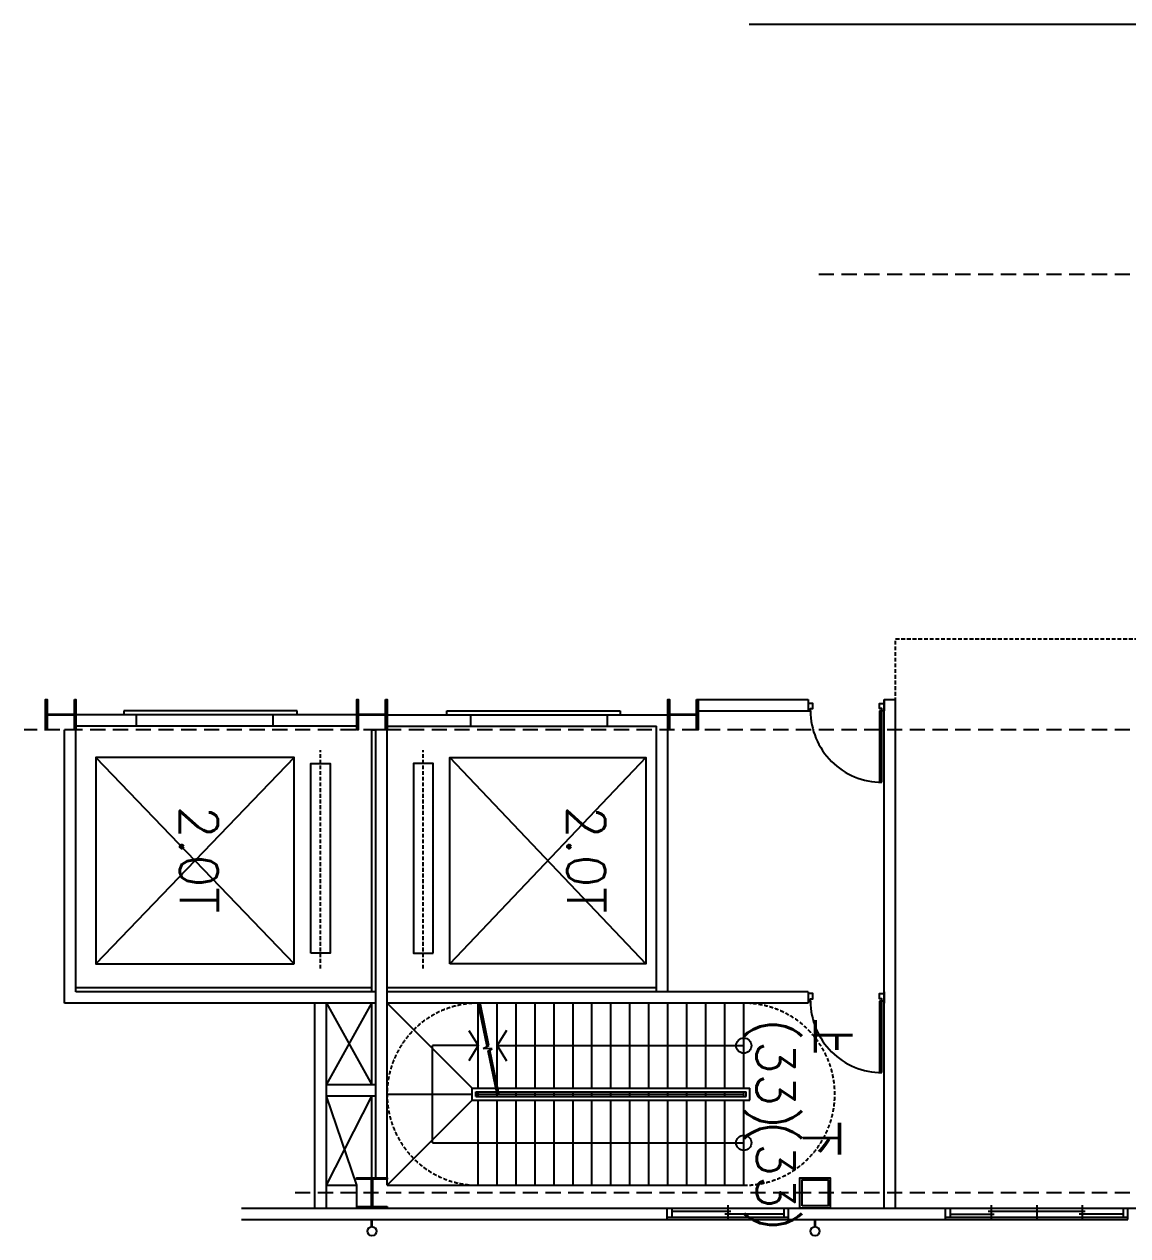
# Model space of a CAD drawing. Extents: x 0 to 210250, y -124674 to 148500.
# Drawn here: x 158675 to 173217, y -75421 to -59459 of the extents above; entities that cross this region are included whole.
import ezdxf

# ---------------------------------------------------------------- set-up
doc = ezdxf.new("R2010")
doc.units = 0
doc.header["$LTSCALE"] = 400
for name, pattern in [('CEN', [17, 15, -1, 0, -1]), ('HIDDEN2', [0.1875, 0.125, -0.0625]), ('HIDDENX2', [0.75, 0.5, -0.25]), ('PHANTOM', [25, 20, -1, 1, -1, 1, -1])]:
    doc.linetypes.add(name, pattern=pattern)
for name, color, linetype in [('CENTER', 6, 'CEN'), ('COLUMN', 1, 'CONTINUOUS'), ('DE-DOOR', 5, 'CONTINUOUS'), ('DOOR', 3, 'CONTINUOUS'), ('PAINT', 3, 'CONTINUOUS'), ('PHANTOM', 3, 'PHANTOM'), ('STAIR', 3, 'CONTINUOUS'), ('TEXT', 3, 'CONTINUOUS'), ('WALL', 2, 'CONTINUOUS'), ('WINDOW', 3, 'CONTINUOUS'), ('WINDOWP', 4, 'CONTINUOUS')]:
    doc.layers.add(name, color=color, linetype=linetype)
doc.styles.add('AEH', font='SIMPLEX', dxfattribs={"bigfont": 'AE.SHX'})

# ---------------------------------------------------------------- blocks, each defined once
blk = doc.blocks.new('*U198')
at = {"layer": 'DE-DOOR', "linetype": 'Continuous'}
for points in [[(5, 50), (5, 47), (2, 47), (2, 44), (-5, 44), (-5, 50)], [(5, -50), (5, -47), (2, -47), (2, -44), (-5, -44), (-5, -50)]]:
    blk.add_lwpolyline(points, close=True, dxfattribs=at)
at = {"layer": 'DOOR', "linetype": 'Continuous'}
for p, q in [((99, 47), (5, 47)), ((5, 47), (5, 44)), ((5, 44), (99, 44))]:
    blk.add_line(p, q, dxfattribs=at)
blk.add_arc((5, 47), 94, 270, 0, dxfattribs=at)
at = {"layer": 'WALL', "linetype": 'Continuous'}
for p, q in [((-7.5, 50), (7.5, 50)), ((-7.5, -50), (7.5, -50))]:
    blk.add_line(p, q, dxfattribs=at)
blk = doc.blocks.new('*U201')
at = {"layer": 'WALL', "linetype": 'Continuous'}
for p, q in [((7.5, 80), (-7.5, 80)), ((7.5, -80), (-7.5, -80))]:
    blk.add_line(p, q, dxfattribs=at)
at = {"layer": 'WINDOW', "linetype": 'Continuous'}
for p, q in [((4.5, -80), (4.5, 80)), ((-7.5, 74), (4.5, 74)), ((0.5, 74), (0.5, -4)), ((-11.5, 0), (8.5, 0)), ((-3.5, -74), (-3.5, 4)), ((-7.5, -74), (4.5, -74))]:
    blk.add_line(p, q, dxfattribs=at)
at = {"layer": 'WINDOWP', "linetype": 'Continuous'}
for p, q in [((-7.5, -80), (-7.5, 80)), ((7.5, -80), (7.5, 80))]:
    blk.add_line(p, q, dxfattribs=at)
blk = doc.blocks.new('*U202')
at = {"layer": 'WALL', "linetype": 'Continuous'}
for p, q in [((7.5, 120), (-7.5, 120)), ((7.5, -120), (-7.5, -120))]:
    blk.add_line(p, q, dxfattribs=at)
at = {"layer": 'WINDOW', "linetype": 'Continuous'}
for p, q in [((-7.5, 114), (4.5, 114)), ((0.5, 114), (0.5, 56)), ((4.5, -120), (4.5, 120)), ((-3.5, -64), (-3.5, 64)), ((-11.5, 60), (8.5, 60)), ((-11.5, 0), (8.5, 0)), ((-11.5, -60), (8.5, -60)), ((0.5, -114), (0.5, -56)), ((-7.5, -114), (4.5, -114))]:
    blk.add_line(p, q, dxfattribs=at)
at = {"layer": 'WINDOWP', "linetype": 'Continuous'}
for p, q in [((-7.5, -120), (-7.5, 120)), ((7.5, -120), (7.5, 120))]:
    blk.add_line(p, q, dxfattribs=at)
blk = doc.blocks.new('*U204')
at = {"layer": 'DE-DOOR', "linetype": 'Continuous'}
for points in [[(7.5, 50), (7.5, 47), (4.5, 47), (4.5, 44), (-2.5, 44), (-2.5, 50)], [(7.5, -50), (7.5, -47), (4.5, -47), (4.5, -44), (-2.5, -44), (-2.5, -50)]]:
    blk.add_lwpolyline(points, close=True, dxfattribs=at)
at = {"layer": 'DOOR', "linetype": 'Continuous'}
for p, q in [((101.5, 47), (7.5, 47)), ((7.5, 47), (7.5, 44)), ((7.5, 44), (101.5, 44))]:
    blk.add_line(p, q, dxfattribs=at)
blk.add_arc((7.5, 47), 94, 270, 0, dxfattribs=at)
at = {"layer": 'WALL', "linetype": 'Continuous'}
for p, q in [((-7.5, 50), (7.5, 50)), ((-7.5, -50), (7.5, -50))]:
    blk.add_line(p, q, dxfattribs=at)

msp = doc.modelspace()

# ---------------------------------------------------------------- linework, layer by layer
at = {"layer": 'CENTER', "linetype": 'HIDDENX2'}
for p, q in [((196644.435, -62756.361), (169096.643, -62756.361)), ((196644.435, -68756.361), (158675.399, -68756.361)), ((196644.435, -74856.361), (162204.298, -74856.361))]:
    msp.add_line(p, q, dxfattribs=at)
at = {"layer": 'COLUMN', "linetype": 'Continuous'}
for points in [[(159335.643, -68356.361), (159356.643, -68356.361), (159356.643, -68756.361), (159335.643, -68756.361), (159335.643, -68562.861), (158977.643, -68562.861), (158977.643, -68756.361), (158956.643, -68756.361), (158956.643, -68356.361), (158977.643, -68356.361), (158977.643, -68549.861), (159335.643, -68549.861), (159335.643, -68356.361)], [(163435.643, -68356.361), (163456.643, -68356.361), (163456.643, -68756.361), (163435.643, -68756.361), (163435.643, -68562.861), (163077.643, -68562.861), (163077.643, -68756.361), (163056.643, -68756.361), (163056.643, -68356.361), (163077.643, -68356.361), (163077.643, -68549.861), (163435.643, -68549.861), (163435.643, -68356.361)], [(167535.643, -68356.361), (167556.643, -68356.361), (167556.643, -68756.361), (167535.643, -68756.361), (167535.643, -68562.861), (167177.643, -68562.861), (167177.643, -68756.361), (167156.643, -68756.361), (167156.643, -68356.361), (167177.643, -68356.361), (167177.643, -68549.861), (167535.643, -68549.861), (167535.643, -68356.361)], [(163456.643, -75035.361), (163456.643, -75056.361), (163056.643, -75056.361), (163056.643, -75035.361), (163250.143, -75035.361), (163250.143, -74677.361), (163056.643, -74677.361), (163056.643, -74656.361), (163456.643, -74656.361), (163456.643, -74677.361), (163263.143, -74677.361), (163263.143, -75035.361), (163456.643, -75035.361)]]:
    msp.add_lwpolyline(points, dxfattribs=at)
for points in [[(168896.643, -75056.361), (168896.643, -74656.361), (169296.643, -74656.361), (169296.643, -75056.361)], [(168924.643, -75028.361), (168924.643, -74684.361), (169268.643, -74684.361), (169268.643, -75028.361)]]:
    msp.add_lwpolyline(points, close=True, dxfattribs=at)
at = {"layer": 'PAINT'}
for p, q in [((159986.331, -68506.361), (159986.331, -68556.361)), ((166526.955, -68506.361), (166526.955, -68556.361))]:
    msp.add_line(p, q, dxfattribs=at)
at = {"layer": 'PAINT', "linetype": 'Continuous'}
for p, q in [((162271.107, -68506.361), (159986.331, -68506.361)), ((161953.719, -68556.361), (160153.719, -68556.361)), ((162271.107, -68556.361), (162271.107, -68506.361)), ((164242.179, -68556.361), (164242.179, -68506.361)), ((164242.179, -68506.361), (166526.955, -68506.361)), ((164559.567, -68556.361), (166359.567, -68556.361)), ((161953.719, -68706.361), (160153.719, -68706.361)), ((163256.643, -68756.361), (163306.643, -68756.361)), ((163256.643, -72206.361), (163256.643, -68756.361)), ((164559.567, -68706.361), (166359.567, -68706.361)), ((162231.817, -69121.022), (159617.099, -71839.643)), ((159617.099, -69121.022), (162231.817, -71839.643)), ((164281.469, -69121.022), (166866.328, -71839.643)), ((166866.328, -69121.022), (164281.469, -71839.643)), ((163256.643, -72156.361), (159356.643, -72156.361)), ((167006.643, -72156.361), (163456.643, -72156.361)), ((162656.643, -73431.361), (163256.643, -72356.361)), ((162656.643, -72356.361), (163256.643, -73431.361)), ((163256.643, -73431.361), (163256.643, -72356.361)), ((164775.393, -72926.361), (164656.643, -72356.361)), ((164798.502, -72914.704), (164681.118, -72351.262)), ((164722.538, -72953.023), (164798.502, -72914.704)), ((164840.749, -72959.698), (164722.538, -72953.023)), ((164787.893, -72986.361), (164840.749, -72959.698)), ((164906.643, -73556.361), (164787.893, -72986.361)), ((164931.118, -73551.262), (164811.002, -72974.704)), ((162656.643, -74756.361), (163256.643, -73581.361)), ((163056.643, -74756.361), (162656.643, -73581.361)), ((163256.643, -74656.361), (163256.643, -73581.361)), ((162656.643, -74756.361), (163056.643, -74756.361)), ((163056.643, -75056.361), (163056.643, -74756.361)), ((162656.643, -75056.361), (163056.643, -75056.361)), ((163251.643, -75301.569), (163251.643, -75206.361)), ((163261.643, -75301.569), (163261.643, -75206.361)), ((169091.643, -75301.569), (169091.643, -75206.361)), ((169101.643, -75301.569), (169101.643, -75206.361))]:
    msp.add_line(p, q, dxfattribs=at)
at = {"layer": 'PAINT', "linetype": 'HIDDEN2'}
msp.add_lwpolyline([(170156.643, -75056.361), (170156.643, -67556.361), (180976.643, -67556.361)], dxfattribs=at)
at = {"layer": 'PAINT', "linetype": 'Continuous'}
for points in [[(162231.817, -71839.643), (162231.817, -69121.022), (159617.099, -69121.022), (159617.099, -71839.643)], [(162450.701, -71695.853), (162450.701, -69199.87), (162708.019, -69199.87), (162708.019, -71695.853)], [(164062.586, -71695.853), (164062.586, -69199.87), (163805.268, -69199.87), (163805.268, -71695.853)], [(164281.469, -71839.643), (164281.469, -69121.022), (166866.328, -69121.022), (166866.328, -71839.643)]]:
    msp.add_lwpolyline(points, close=True, dxfattribs=at)
for centre in [(163256.643, -75361.361), (169096.643, -75361.361)]:
    msp.add_circle(centre, 60, dxfattribs=at)
at = {"layer": 'PHANTOM'}
msp.add_line((168229.091, -59458.523), (199074.13, -59458.523), dxfattribs=at)
at = {"layer": 'STAIR', "linetype": 'HIDDEN2'}
for p, q in [((162579.011, -71899.526), (162579.011, -69025.236)), ((163934.276, -71899.526), (163934.276, -69025.236))]:
    msp.add_line(p, q, dxfattribs=at)
at = {"layer": 'STAIR', "color": 3, "linetype": 'Continuous'}
for p, q in [((163456.643, -74756.361), (163456.643, -72356.361)), ((164576.643, -73476.361), (163456.643, -72356.361)), ((164656.643, -73476.361), (164656.643, -72356.361)), ((164056.643, -74196.361), (164056.643, -72916.361)), ((163456.643, -73556.361), (164576.643, -73556.361)), ((164576.643, -73636.361), (164576.643, -73476.361)), ((164656.643, -73556.361), (164626.643, -73526.361)), ((164626.643, -73586.361), (164626.643, -73526.361)), ((164656.643, -73556.361), (164626.643, -73586.361)), ((164626.643, -73556.361), (164906.643, -73556.361)), ((164656.643, -73586.361), (164656.643, -73526.361)), ((164906.643, -73586.361), (164906.643, -73556.361)), ((165156.643, -73586.361), (165156.643, -73556.361)), ((165406.643, -73586.361), (165406.643, -73556.361)), ((165656.643, -73586.361), (165656.643, -73556.361)), ((165906.643, -73586.361), (165906.643, -73556.361)), ((166156.643, -73586.361), (166156.643, -73556.361)), ((166406.643, -73586.361), (166406.643, -73556.361)), ((166656.643, -73586.361), (166656.643, -73556.361)), ((166906.643, -73586.361), (166906.643, -73556.361)), ((167156.643, -73586.361), (167156.643, -73556.361)), ((167406.643, -73586.361), (167406.643, -73556.361)), ((167656.643, -73586.361), (167656.643, -73556.361)), ((167906.643, -73586.361), (167906.643, -73556.361)), ((168156.643, -73586.361), (168156.643, -73556.361)), ((168186.643, -73586.361), (168186.643, -73526.361)), ((168236.643, -73636.361), (168236.643, -73476.361)), ((164576.643, -73636.361), (163456.643, -74756.361)), ((164656.643, -74756.361), (164656.643, -73636.361)), ((164906.643, -74756.361), (164906.643, -73636.361)), ((165156.643, -74756.361), (165156.643, -73636.361)), ((165406.643, -74756.361), (165406.643, -73636.361)), ((165656.643, -74756.361), (165656.643, -73636.361)), ((165906.643, -74756.361), (165906.643, -73636.361)), ((166156.643, -74756.361), (166156.643, -73636.361)), ((166406.643, -74756.361), (166406.643, -73636.361)), ((166656.643, -74756.361), (166656.643, -73636.361)), ((166906.643, -74756.361), (166906.643, -73636.361)), ((167156.643, -74756.361), (167156.643, -73636.361)), ((167406.643, -74756.361), (167406.643, -73636.361)), ((167656.643, -74756.361), (167656.643, -73636.361)), ((167906.643, -74756.361), (167906.643, -73636.361)), ((168156.643, -74756.361), (168156.643, -73636.361)), ((163456.643, -74756.361), (168156.643, -74756.361))]:
    msp.add_line(p, q, dxfattribs=at)
at = {"layer": 'STAIR', "linetype": 'Continuous'}
for p, q in [((164906.643, -73476.361), (164906.643, -72356.361)), ((165156.643, -73476.361), (165156.643, -72356.361)), ((165406.643, -73476.361), (165406.643, -72356.361)), ((165656.643, -73476.361), (165656.643, -72356.361)), ((165906.643, -73476.361), (165906.643, -72356.361)), ((166156.643, -73476.361), (166156.643, -72356.361)), ((166406.643, -73476.361), (166406.643, -72356.361)), ((166656.643, -73476.361), (166656.643, -72356.361)), ((166906.643, -73476.361), (166906.643, -72356.361)), ((167156.643, -73476.361), (167156.643, -72356.361)), ((167406.643, -73476.361), (167406.643, -72356.361)), ((167656.643, -73476.361), (167656.643, -72356.361)), ((167906.643, -73476.361), (167906.643, -72356.361)), ((168156.643, -73476.361), (168156.643, -72356.361)), ((164656.643, -72916.361), (164056.643, -72916.361)), ((164906.643, -72916.361), (168156.643, -72916.361)), ((164576.643, -73476.361), (168236.643, -73476.361)), ((164626.643, -73526.361), (168186.643, -73526.361)), ((164626.643, -73586.361), (168186.643, -73586.361)), ((164906.643, -73556.361), (164906.643, -73526.361)), ((164906.643, -73556.361), (168156.643, -73556.361)), ((165156.643, -73556.361), (165156.643, -73526.361)), ((165406.643, -73556.361), (165406.643, -73526.361)), ((165656.643, -73556.361), (165656.643, -73526.361)), ((165906.643, -73556.361), (165906.643, -73526.361)), ((166156.643, -73556.361), (166156.643, -73526.361)), ((166406.643, -73556.361), (166406.643, -73526.361)), ((166656.643, -73556.361), (166656.643, -73526.361)), ((166906.643, -73556.361), (166906.643, -73526.361)), ((167156.643, -73556.361), (167156.643, -73526.361)), ((167406.643, -73556.361), (167406.643, -73526.361)), ((167656.643, -73556.361), (167656.643, -73526.361)), ((167906.643, -73556.361), (167906.643, -73526.361)), ((168156.643, -73556.361), (168156.643, -73526.361)), ((164576.643, -73636.361), (168236.643, -73636.361)), ((164056.643, -74196.361), (168156.643, -74196.361))]:
    msp.add_line(p, q, dxfattribs=at)
for points in [[(164531.981, -72717.652), (164656.643, -72916.361), (164531.981, -73115.069)], [(165031.305, -72717.652), (164906.643, -72916.361), (165031.305, -73115.069)]]:
    msp.add_lwpolyline(points, dxfattribs=at)
for centre in [(168156.643, -72916.361), (168156.643, -74196.361)]:
    msp.add_circle(centre, 100, dxfattribs=at)
at = {"layer": 'STAIR', "linetype": 'HIDDEN2'}
for centre, start, end in [((164656.643, -73556.361), 90, 270), ((168156.643, -73556.361), 270, 90)]:
    msp.add_arc(centre, 1200, start, end, dxfattribs=at)
at = {"layer": 'WALL', "linetype": 'Continuous'}
for p, q in [((167556.643, -68356.361), (169006.643, -68356.361)), ((167556.643, -68506.361), (167556.643, -68356.361)), ((170006.643, -75056.361), (170006.643, -68356.361)), ((170006.643, -68356.361), (170156.643, -68356.361)), ((170156.643, -75056.361), (170156.643, -68356.361)), ((160153.719, -68556.361), (159356.643, -68556.361)), ((160153.719, -68706.361), (160153.719, -68556.361)), ((163056.643, -68556.361), (161953.719, -68556.361)), ((161953.719, -68706.361), (161953.719, -68556.361)), ((163456.643, -68556.361), (164559.567, -68556.361)), ((163456.643, -68706.361), (163456.643, -68556.361)), ((164559.567, -68706.361), (164559.567, -68556.361)), ((166359.567, -68706.361), (166359.567, -68556.361)), ((166359.567, -68556.361), (167156.643, -68556.361)), ((167156.643, -72206.361), (167156.643, -68556.361)), ((167556.643, -68506.361), (169006.643, -68506.361)), ((159206.643, -72356.361), (159206.643, -68756.361)), ((159356.643, -68756.361), (159206.643, -68756.361)), ((160153.719, -68706.361), (159356.643, -68706.361)), ((159356.643, -72206.361), (159356.643, -68756.361)), ((163056.643, -68706.361), (161953.719, -68706.361)), ((163306.643, -74656.361), (163306.643, -68756.361)), ((163456.643, -68756.361), (163306.643, -68756.361)), ((163456.643, -68706.361), (164559.567, -68706.361)), ((163456.643, -74656.361), (163456.643, -68756.361)), ((166359.567, -68706.361), (167006.643, -68706.361)), ((167006.643, -72206.361), (167006.643, -68706.361)), ((163306.643, -72206.361), (159356.643, -72206.361)), ((169006.643, -72206.361), (163456.643, -72206.361)), ((163306.643, -72356.361), (159206.643, -72356.361)), ((162506.643, -75056.361), (162506.643, -72356.361)), ((162656.643, -75056.361), (162656.643, -72356.361)), ((169006.643, -72356.361), (163456.643, -72356.361)), ((163306.643, -73431.361), (162656.643, -73431.361)), ((163306.643, -73581.361), (162656.643, -73581.361)), ((161536.643, -75056.361), (167146.643, -75056.361)), ((168746.643, -75056.361), (170816.643, -75056.361)), ((173216.643, -75056.361), (176656.643, -75056.361)), ((161536.643, -75206.361), (167146.643, -75206.361)), ((168746.643, -75206.361), (170816.643, -75206.361))]:
    msp.add_line(p, q, dxfattribs=at)

# ---------------------------------------------------------------- block references
at = {"layer": 'DOOR', "linetype": 'Continuous', "xscale": 10, "yscale": 10, "zscale": 10, "rotation": 270}
for name, p in [('*U204', (169506.643, -68431.361)), ('*U198', (169506.643, -72281.361))]:
    msp.add_blockref(name, p, dxfattribs=at)
at = {"layer": 'WINDOW', "linetype": 'Continuous', "xscale": 10, "yscale": 10, "zscale": 10, "rotation": 270}
for name, p in [('*U201', (167946.643, -75131.361)), ('*U202', (172016.643, -75131.361))]:
    msp.add_blockref(name, p, dxfattribs=at)

# ---------------------------------------------------------------- texts
at = {"layer": 'TEXT', "style": 'AEH'}
for p in [(160727.885, -69757.733), (165830.652, -69757.733)]:
    msp.add_text('2.0T', height=500, rotation=270, dxfattribs=at).set_placement(p)
at = {"layer": 'TEXT', "style": 'AEH', "width": 1}
for s, p in [('上', (169047.901, -72555.827)), ('(33)', (168326.597, -72555.581)), ('(33)', (168326.901, -73904.827)), ('下', (168932.87, -73904.827))]:
    msp.add_text(s, height=500, rotation=270, dxfattribs=at).set_placement(p)

doc.saveas('drawing.dxf')
